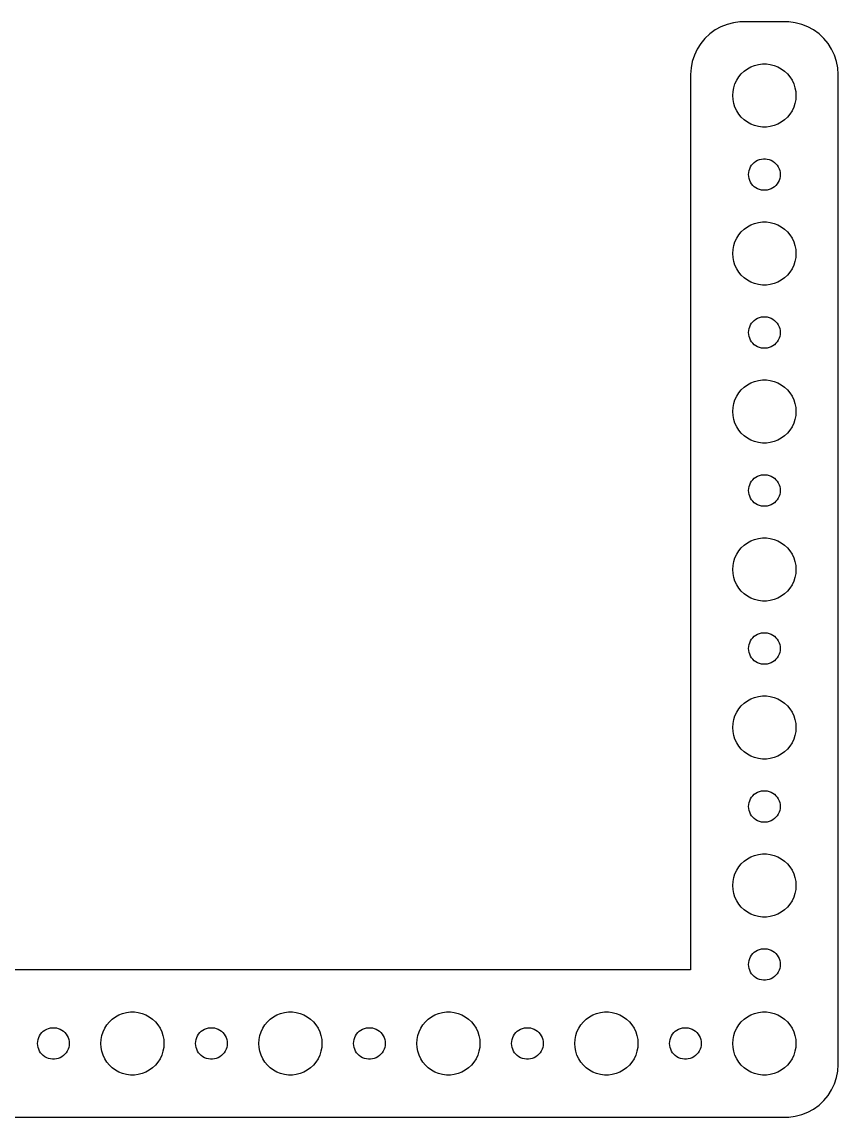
# Model space of a CAD drawing. Header units: metres. Extents: x -74 to 74, y -52 to 52.
# Drawn here: x -3 to 74.5, y -52 to 52 of the extents above; entities that cross this region are included whole.
import ezdxf

# ---------------------------------------------------------------- set-up
doc = ezdxf.new("R2010")
doc.units = ezdxf.units.M

msp = doc.modelspace()

# ---------------------------------------------------------------- linework, layer by layer
for p, q in [((65.1861, 51.9901), (64.5631, 51.9114)), ((69.8139, 51.9901), (65.1861, 51.9901)), ((70.4369, 51.9114), (69.8139, 51.9901)), ((62.8209, 51.2216), (62.3129, 50.8526)), ((63.3711, 51.5241), (62.8209, 51.2216)), ((63.9549, 51.7553), (63.3711, 51.5241)), ((64.5631, 51.9114), (63.9549, 51.7553)), ((71.0451, 51.7553), (70.4369, 51.9114)), ((71.6289, 51.5241), (71.0451, 51.7553)), ((72.1791, 51.2216), (71.6289, 51.5241)), ((72.6871, 50.8526), (72.1791, 51.2216)), ((61.4549, 49.9389), (61.1185, 49.4088)), ((61.8551, 50.4227), (61.4549, 49.9389)), ((62.3129, 50.8526), (61.8551, 50.4227)), ((73.1448, 50.4227), (72.6871, 50.8526)), ((73.5451, 49.9389), (73.1448, 50.4227)), ((73.8815, 49.4088), (73.5451, 49.9389)), ((61.1185, 49.4088), (60.8511, 48.8406)), ((74.1489, 48.8406), (73.8815, 49.4088)), ((60.6571, 48.2434), (60.5394, 47.6267)), ((60.8511, 48.8406), (60.6571, 48.2434)), ((66.2227, 47.7145), (66.573, 47.8532)), ((66.573, 47.8532), (66.9379, 47.9469)), ((66.9379, 47.9469), (67.3116, 47.9941)), ((67.3116, 47.9941), (67.6884, 47.9941)), ((67.6884, 47.9941), (68.0621, 47.9469)), ((68.0621, 47.9469), (68.427, 47.8532)), ((68.427, 47.8532), (68.7773, 47.7145)), ((74.3429, 48.2434), (74.1489, 48.8406)), ((74.4606, 47.6267), (74.3429, 48.2434)), ((60.5394, 47.6267), (60.5, 47)), ((60.5, 47), (60.5, -38.0099)), ((65.073, 46.7634), (65.3131, 47.0536)), ((65.3131, 47.0536), (65.5877, 47.3115)), ((65.5877, 47.3115), (65.8925, 47.533)), ((65.8925, 47.533), (66.2227, 47.7145)), ((68.7773, 47.7145), (69.1075, 47.533)), ((69.1075, 47.533), (69.4123, 47.3115)), ((69.4123, 47.3115), (69.6869, 47.0536)), ((69.6869, 47.0536), (69.927, 46.7634)), ((74.5, 47), (74.4606, 47.6267)), ((74.5, -47), (74.5, 47)), ((64.5943, 45.7461), (64.7107, 46.1044)), ((64.7107, 46.1044), (64.8711, 46.4453)), ((64.8711, 46.4453), (65.073, 46.7634)), ((69.927, 46.7634), (70.1289, 46.4453)), ((70.1289, 46.4453), (70.2893, 46.1044)), ((70.2893, 46.1044), (70.4057, 45.7461)), ((64.5, 45), (64.5237, 45.376)), ((64.5237, 44.624), (64.5, 45)), ((64.5237, 45.376), (64.5943, 45.7461)), ((70.4057, 45.7461), (70.4763, 45.376)), ((70.4763, 45.376), (70.5, 45)), ((70.5, 45), (70.4763, 44.624)), ((64.5943, 44.2539), (64.5237, 44.624)), ((64.7107, 43.8956), (64.5943, 44.2539)), ((64.8711, 43.5547), (64.7107, 43.8956)), ((70.2893, 43.8956), (70.1289, 43.5547)), ((70.4057, 44.2539), (70.2893, 43.8956)), ((70.4763, 44.624), (70.4057, 44.2539)), ((65.073, 43.2366), (64.8711, 43.5547)), ((65.3131, 42.9464), (65.073, 43.2366)), ((65.5877, 42.6885), (65.3131, 42.9464)), ((65.8925, 42.467), (65.5877, 42.6885)), ((69.4123, 42.6885), (69.1075, 42.467)), ((69.6869, 42.9464), (69.4123, 42.6885)), ((69.927, 43.2366), (69.6869, 42.9464)), ((70.1289, 43.5547), (69.927, 43.2366)), ((66.2227, 42.2855), (65.8925, 42.467)), ((66.573, 42.1468), (66.2227, 42.2855)), ((66.9379, 42.0531), (66.573, 42.1468)), ((67.3116, 42.0059), (66.9379, 42.0531)), ((67.6884, 42.0059), (67.3116, 42.0059)), ((68.0621, 42.0531), (67.6884, 42.0059)), ((68.427, 42.1468), (68.0621, 42.0531)), ((68.7773, 42.2855), (68.427, 42.1468)), ((69.1075, 42.467), (68.7773, 42.2855)), ((66.2865, 38.3817), (66.4065, 38.5268)), ((66.4065, 38.5268), (66.5439, 38.6558)), ((66.5439, 38.6558), (66.6963, 38.7665)), ((66.6963, 38.7665), (66.8613, 38.8572)), ((66.8613, 38.8572), (67.0365, 38.9266)), ((67.0365, 38.9266), (67.2189, 38.9734)), ((67.2189, 38.9734), (67.4058, 38.997)), ((67.4058, 38.997), (67.5942, 38.997)), ((67.5942, 38.997), (67.7811, 38.9734)), ((67.7811, 38.9734), (67.9635, 38.9266)), ((67.9635, 38.9266), (68.1387, 38.8572)), ((68.1387, 38.8572), (68.3037, 38.7665)), ((68.3037, 38.7665), (68.4561, 38.6558)), ((68.4561, 38.6558), (68.5934, 38.5268)), ((68.5934, 38.5268), (68.7135, 38.3817)), ((66, 37.5), (66.0118, 37.688)), ((66.0118, 37.312), (66, 37.5)), ((66.0118, 37.688), (66.0471, 37.873)), ((66.0471, 37.873), (66.1053, 38.0522)), ((66.1053, 38.0522), (66.1855, 38.2226)), ((66.1855, 38.2226), (66.2865, 38.3817)), ((68.7135, 38.3817), (68.8145, 38.2226)), ((68.8145, 38.2226), (68.8947, 38.0522)), ((68.8947, 38.0522), (68.9529, 37.873)), ((68.9529, 37.873), (68.9882, 37.688)), ((68.9882, 37.688), (69, 37.5)), ((69, 37.5), (68.9882, 37.312)), ((66.0471, 37.127), (66.0118, 37.312)), ((66.1053, 36.9478), (66.0471, 37.127)), ((66.1855, 36.7774), (66.1053, 36.9478)), ((66.2865, 36.6183), (66.1855, 36.7774)), ((66.4065, 36.4732), (66.2865, 36.6183)), ((66.5439, 36.3442), (66.4065, 36.4732)), ((68.5934, 36.4732), (68.4561, 36.3442)), ((68.7135, 36.6183), (68.5934, 36.4732)), ((68.8145, 36.7774), (68.7135, 36.6183)), ((68.8947, 36.9478), (68.8145, 36.7774)), ((68.9529, 37.127), (68.8947, 36.9478)), ((68.9882, 37.312), (68.9529, 37.127)), ((66.6963, 36.2335), (66.5439, 36.3442)), ((66.8613, 36.1428), (66.6963, 36.2335)), ((67.0365, 36.0734), (66.8613, 36.1428)), ((67.2189, 36.0266), (67.0365, 36.0734)), ((67.4058, 36.003), (67.2189, 36.0266)), ((67.5942, 36.003), (67.4058, 36.003)), ((67.7811, 36.0266), (67.5942, 36.003)), ((67.9635, 36.0734), (67.7811, 36.0266)), ((68.1387, 36.1428), (67.9635, 36.0734)), ((68.3037, 36.2335), (68.1387, 36.1428)), ((68.4561, 36.3442), (68.3037, 36.2335)), ((65.3131, 32.0536), (65.5877, 32.3115)), ((65.5877, 32.3115), (65.8925, 32.533)), ((65.8925, 32.533), (66.2227, 32.7145)), ((66.2227, 32.7145), (66.573, 32.8532)), ((66.573, 32.8532), (66.9379, 32.9469)), ((66.9379, 32.9469), (67.3116, 32.9941)), ((67.3116, 32.9941), (67.6884, 32.9941)), ((67.6884, 32.9941), (68.0621, 32.9469)), ((68.0621, 32.9469), (68.427, 32.8532)), ((68.427, 32.8532), (68.7773, 32.7145)), ((68.7773, 32.7145), (69.1075, 32.533)), ((69.1075, 32.533), (69.4123, 32.3115)), ((69.4123, 32.3115), (69.6869, 32.0536)), ((64.7107, 31.1044), (64.8711, 31.4453)), ((64.8711, 31.4453), (65.073, 31.7634)), ((65.073, 31.7634), (65.3131, 32.0536)), ((69.6869, 32.0536), (69.927, 31.7634)), ((69.927, 31.7634), (70.1289, 31.4453)), ((70.1289, 31.4453), (70.2893, 31.1044)), ((64.5, 30), (64.5237, 30.376)), ((64.5237, 30.376), (64.5943, 30.7461)), ((64.5943, 30.7461), (64.7107, 31.1044)), ((70.2893, 31.1044), (70.4057, 30.7461)), ((70.4057, 30.7461), (70.4763, 30.376)), ((70.4763, 30.376), (70.5, 30)), ((64.5237, 29.624), (64.5, 30)), ((64.5943, 29.2539), (64.5237, 29.624)), ((64.7107, 28.8956), (64.5943, 29.2539)), ((70.4057, 29.2539), (70.2893, 28.8956)), ((70.4763, 29.624), (70.4057, 29.2539)), ((70.5, 30), (70.4763, 29.624)), ((64.8711, 28.5547), (64.7107, 28.8956)), ((65.073, 28.2366), (64.8711, 28.5547)), ((65.3131, 27.9464), (65.073, 28.2366)), ((69.927, 28.2366), (69.6869, 27.9464)), ((70.1289, 28.5547), (69.927, 28.2366)), ((70.2893, 28.8956), (70.1289, 28.5547)), ((65.5877, 27.6884), (65.3131, 27.9464)), ((65.8925, 27.467), (65.5877, 27.6884)), ((66.2227, 27.2855), (65.8925, 27.467)), ((66.573, 27.1468), (66.2227, 27.2855)), ((66.9379, 27.0531), (66.573, 27.1468)), ((67.3116, 27.0059), (66.9379, 27.0531)), ((68.0621, 27.0531), (67.6884, 27.0059)), ((68.427, 27.1468), (68.0621, 27.0531)), ((68.7773, 27.2855), (68.427, 27.1468)), ((69.1075, 27.467), (68.7773, 27.2855)), ((69.4123, 27.6884), (69.1075, 27.467)), ((69.6869, 27.9464), (69.4123, 27.6884)), ((67.6884, 27.0059), (67.3116, 27.0059)), ((66.8613, 23.8572), (67.0365, 23.9266)), ((67.0365, 23.9266), (67.2189, 23.9734)), ((67.2189, 23.9734), (67.4058, 23.997)), ((67.4058, 23.997), (67.5942, 23.997)), ((67.5942, 23.997), (67.7811, 23.9734)), ((67.7811, 23.9734), (67.9635, 23.9266)), ((67.9635, 23.9266), (68.1387, 23.8572)), ((66.0471, 22.873), (66.1053, 23.0522)), ((66.1053, 23.0522), (66.1855, 23.2226)), ((66.1855, 23.2226), (66.2865, 23.3817)), ((66.2865, 23.3817), (66.4065, 23.5268)), ((66.4065, 23.5268), (66.5439, 23.6558)), ((66.5439, 23.6558), (66.6963, 23.7665)), ((66.6963, 23.7665), (66.8613, 23.8572)), ((68.1387, 23.8572), (68.3037, 23.7665)), ((68.3037, 23.7665), (68.4561, 23.6558)), ((68.4561, 23.6558), (68.5934, 23.5268)), ((68.5934, 23.5268), (68.7135, 23.3817)), ((68.7135, 23.3817), (68.8145, 23.2226)), ((68.8145, 23.2226), (68.8947, 23.0522)), ((68.8947, 23.0522), (68.9529, 22.873)), ((66, 22.5), (66.0118, 22.688)), ((66.0118, 22.312), (66, 22.5)), ((66.0118, 22.688), (66.0471, 22.873)), ((66.0471, 22.127), (66.0118, 22.312)), ((66.1053, 21.9478), (66.0471, 22.127)), ((66.1855, 21.7774), (66.1053, 21.9478)), ((68.8947, 21.9478), (68.8145, 21.7774)), ((68.9529, 22.127), (68.8947, 21.9478)), ((68.9529, 22.873), (68.9882, 22.688)), ((68.9882, 22.312), (68.9529, 22.127)), ((68.9882, 22.688), (69, 22.5)), ((69, 22.5), (68.9882, 22.312)), ((66.2865, 21.6183), (66.1855, 21.7774)), ((66.4065, 21.4732), (66.2865, 21.6183)), ((66.5439, 21.3442), (66.4065, 21.4732)), ((66.6963, 21.2335), (66.5439, 21.3442)), ((66.8613, 21.1427), (66.6963, 21.2335)), ((67.0365, 21.0734), (66.8613, 21.1427)), ((67.2189, 21.0266), (67.0365, 21.0734)), ((67.4058, 21.003), (67.2189, 21.0266)), ((67.5942, 21.003), (67.4058, 21.003)), ((67.7811, 21.0266), (67.5942, 21.003)), ((67.9635, 21.0734), (67.7811, 21.0266)), ((68.1387, 21.1427), (67.9635, 21.0734)), ((68.3037, 21.2335), (68.1387, 21.1427)), ((68.4561, 21.3442), (68.3037, 21.2335)), ((68.5934, 21.4732), (68.4561, 21.3442)), ((68.7135, 21.6183), (68.5934, 21.4732)), ((68.8145, 21.7774), (68.7135, 21.6183)), ((65.8925, 17.533), (66.2227, 17.7145)), ((66.2227, 17.7145), (66.573, 17.8532)), ((66.573, 17.8532), (66.9379, 17.9469)), ((66.9379, 17.9469), (67.3116, 17.9941)), ((67.3116, 17.9941), (67.6884, 17.9941)), ((67.6884, 17.9941), (68.0621, 17.9469)), ((68.0621, 17.9469), (68.427, 17.8532)), ((68.427, 17.8532), (68.7773, 17.7145)), ((68.7773, 17.7145), (69.1075, 17.533)), ((64.8711, 16.4453), (65.073, 16.7634)), ((65.073, 16.7634), (65.3131, 17.0536)), ((65.3131, 17.0536), (65.5877, 17.3115)), ((65.5877, 17.3115), (65.8925, 17.533)), ((69.1075, 17.533), (69.4123, 17.3115)), ((69.4123, 17.3115), (69.6869, 17.0536)), ((69.6869, 17.0536), (69.927, 16.7634)), ((69.927, 16.7634), (70.1289, 16.4453)), ((64.5237, 15.376), (64.5943, 15.7461)), ((64.5943, 15.7461), (64.7107, 16.1044)), ((64.7107, 16.1044), (64.8711, 16.4453)), ((70.1289, 16.4453), (70.2893, 16.1044)), ((70.2893, 16.1044), (70.4057, 15.7461)), ((70.4057, 15.7461), (70.4763, 15.376)), ((64.5, 15), (64.5237, 15.376)), ((64.5237, 14.624), (64.5, 15)), ((64.5943, 14.2539), (64.5237, 14.624)), ((70.4763, 14.624), (70.4057, 14.2539)), ((70.4763, 15.376), (70.5, 15)), ((70.5, 15), (70.4763, 14.624)), ((64.7107, 13.8956), (64.5943, 14.2539)), ((64.8711, 13.5547), (64.7107, 13.8956)), ((65.073, 13.2366), (64.8711, 13.5547)), ((70.1289, 13.5547), (69.927, 13.2366)), ((70.2893, 13.8956), (70.1289, 13.5547)), ((70.4057, 14.2539), (70.2893, 13.8956)), ((65.3131, 12.9464), (65.073, 13.2366)), ((65.5877, 12.6884), (65.3131, 12.9464)), ((65.8925, 12.467), (65.5877, 12.6884)), ((69.4123, 12.6884), (69.1075, 12.467)), ((69.6869, 12.9464), (69.4123, 12.6884)), ((69.927, 13.2366), (69.6869, 12.9464)), ((66.2227, 12.2855), (65.8925, 12.467)), ((66.573, 12.1468), (66.2227, 12.2855)), ((66.9379, 12.0531), (66.573, 12.1468)), ((67.3116, 12.0059), (66.9379, 12.0531)), ((67.6884, 12.0059), (67.3116, 12.0059)), ((68.0621, 12.0531), (67.6884, 12.0059)), ((68.427, 12.1468), (68.0621, 12.0531)), ((68.7773, 12.2855), (68.427, 12.1468)), ((69.1075, 12.467), (68.7773, 12.2855)), ((66.1855, 8.22263), (66.2865, 8.38167)), ((66.2865, 8.38167), (66.4065, 8.52681)), ((66.4065, 8.52681), (66.5439, 8.65576)), ((66.5439, 8.65576), (66.6963, 8.76648)), ((66.6963, 8.76648), (66.8613, 8.85724)), ((66.8613, 8.85724), (67.0365, 8.92657)), ((67.0365, 8.92657), (67.2189, 8.97342)), ((67.2189, 8.97342), (67.4058, 8.99704)), ((67.4058, 8.99704), (67.5942, 8.99704)), ((67.5942, 8.99704), (67.7811, 8.97342)), ((67.7811, 8.97342), (67.9635, 8.92657)), ((67.9635, 8.92657), (68.1387, 8.85724)), ((68.1387, 8.85724), (68.3037, 8.76648)), ((68.3037, 8.76648), (68.4561, 8.65576)), ((68.4561, 8.65576), (68.5934, 8.52681)), ((68.5934, 8.52681), (68.7135, 8.38167)), ((68.7135, 8.38167), (68.8145, 8.22263)), ((66, 7.5), (66.0118, 7.68799)), ((66.0118, 7.312), (66, 7.5)), ((66.0118, 7.68799), (66.0471, 7.87303)), ((66.0471, 7.12695), (66.0118, 7.312)), ((66.0471, 7.87303), (66.1053, 8.05219)), ((66.1053, 8.05219), (66.1855, 8.22263)), ((68.8145, 8.22263), (68.8947, 8.05219)), ((68.8947, 8.05219), (68.9529, 7.87303)), ((68.9529, 7.87303), (68.9882, 7.68799)), ((68.9882, 7.312), (68.9529, 7.12695)), ((68.9882, 7.68799), (69, 7.5)), ((69, 7.5), (68.9882, 7.312)), ((66.1053, 6.9478), (66.0471, 7.12695)), ((66.1855, 6.77736), (66.1053, 6.9478)), ((66.2865, 6.61832), (66.1855, 6.77736)), ((66.4065, 6.47318), (66.2865, 6.61832)), ((66.5439, 6.34422), (66.4065, 6.47318)), ((66.6963, 6.23351), (66.5439, 6.34422)), ((68.4561, 6.34422), (68.3037, 6.23351)), ((68.5934, 6.47318), (68.4561, 6.34422)), ((68.7135, 6.61832), (68.5934, 6.47318)), ((68.8145, 6.77736), (68.7135, 6.61832)), ((68.8947, 6.9478), (68.8145, 6.77736)), ((68.9529, 7.12695), (68.8947, 6.9478)), ((66.8613, 6.14275), (66.6963, 6.23351)), ((67.0365, 6.07341), (66.8613, 6.14275)), ((67.2189, 6.02657), (67.0365, 6.07341)), ((67.4058, 6.00294), (67.2189, 6.02657)), ((67.5942, 6.00294), (67.4058, 6.00294)), ((67.7811, 6.02657), (67.5942, 6.00294)), ((67.9635, 6.07341), (67.7811, 6.02657)), ((68.1387, 6.14275), (67.9635, 6.07341)), ((68.3037, 6.23351), (68.1387, 6.14275)), ((65.3131, 2.05363), (65.5877, 2.31154)), ((65.5877, 2.31154), (65.8925, 2.53297)), ((65.8925, 2.53297), (66.2227, 2.71448)), ((66.2227, 2.71448), (66.573, 2.85316)), ((66.573, 2.85316), (66.9379, 2.94685)), ((66.9379, 2.94685), (67.3116, 2.99408)), ((67.3116, 2.99408), (67.6884, 2.99408)), ((67.6884, 2.99408), (68.0621, 2.94685)), ((68.0621, 2.94685), (68.427, 2.85316)), ((68.427, 2.85316), (68.7773, 2.71448)), ((68.7773, 2.71448), (69.1075, 2.53297)), ((69.1075, 2.53297), (69.4123, 2.31154)), ((69.4123, 2.31154), (69.6869, 2.05363)), ((64.5943, 0.74606), (64.7107, 1.10437)), ((64.7107, 1.10437), (64.8711, 1.44525)), ((64.8711, 1.44525), (65.073, 1.76335)), ((65.073, 1.76335), (65.3131, 2.05363)), ((69.6869, 2.05363), (69.927, 1.76335)), ((69.927, 1.76335), (70.1289, 1.44525)), ((70.1289, 1.44525), (70.2893, 1.10437)), ((70.2893, 1.10437), (70.4057, 0.74606)), ((64.5, 0), (64.5237, 0.37599)), ((64.5237, -0.37599), (64.5, 0)), ((64.5237, 0.37599), (64.5943, 0.74606)), ((70.4057, 0.74606), (70.4763, 0.37599)), ((70.4763, 0.37599), (70.5, 0)), ((70.5, 0), (70.4763, -0.37599)), ((64.5943, -0.74606), (64.5237, -0.37599)), ((64.7107, -1.10437), (64.5943, -0.74606)), ((70.4057, -0.74606), (70.2893, -1.10437)), ((70.4763, -0.37599), (70.4057, -0.74606)), ((64.8711, -1.44525), (64.7107, -1.10437)), ((65.073, -1.76335), (64.8711, -1.44525)), ((65.3131, -2.05363), (65.073, -1.76335)), ((65.5877, -2.31154), (65.3131, -2.05363)), ((69.6869, -2.05363), (69.4123, -2.31154)), ((69.927, -1.76335), (69.6869, -2.05363)), ((70.1289, -1.44525), (69.927, -1.76335)), ((70.2893, -1.10437), (70.1289, -1.44525)), ((65.8925, -2.53297), (65.5877, -2.31154)), ((66.2227, -2.71448), (65.8925, -2.53297)), ((66.573, -2.85316), (66.2227, -2.71448)), ((66.9379, -2.94685), (66.573, -2.85316)), ((67.3116, -2.99408), (66.9379, -2.94685)), ((67.6884, -2.99408), (67.3116, -2.99408)), ((68.0621, -2.94685), (67.6884, -2.99408)), ((68.427, -2.85316), (68.0621, -2.94685)), ((68.7773, -2.71448), (68.427, -2.85316)), ((69.1075, -2.53297), (68.7773, -2.71448)), ((69.4123, -2.31154), (69.1075, -2.53297)), ((66.5439, -6.34422), (66.6963, -6.23351)), ((66.6963, -6.23351), (66.8613, -6.14275)), ((66.8613, -6.14275), (67.0365, -6.07341)), ((67.0365, -6.07341), (67.2189, -6.02657)), ((67.2189, -6.02657), (67.4058, -6.00294)), ((67.4058, -6.00294), (67.5942, -6.00294)), ((67.5942, -6.00294), (67.7811, -6.02657)), ((67.7811, -6.02657), (67.9635, -6.07341)), ((67.9635, -6.07341), (68.1387, -6.14275)), ((68.1387, -6.14275), (68.3037, -6.23351)), ((68.3037, -6.23351), (68.4561, -6.34422)), ((66.0118, -7.312), (66.0471, -7.12695)), ((66.0471, -7.12695), (66.1053, -6.9478)), ((66.1053, -6.9478), (66.1855, -6.77736)), ((66.1855, -6.77736), (66.2865, -6.61832)), ((66.2865, -6.61832), (66.4065, -6.47318)), ((66.4065, -6.47318), (66.5439, -6.34422)), ((68.4561, -6.34422), (68.5934, -6.47318)), ((68.5934, -6.47318), (68.7135, -6.61832)), ((68.7135, -6.61832), (68.8145, -6.77736)), ((68.8145, -6.77736), (68.8947, -6.9478)), ((68.8947, -6.9478), (68.9529, -7.12695)), ((68.9529, -7.12695), (68.9882, -7.312)), ((66, -7.5), (66.0118, -7.312)), ((66.0118, -7.68799), (66, -7.5)), ((66.0471, -7.87303), (66.0118, -7.68799)), ((66.1053, -8.05219), (66.0471, -7.87303)), ((66.1855, -8.22263), (66.1053, -8.05219)), ((66.2865, -8.38167), (66.1855, -8.22263)), ((68.8145, -8.22263), (68.7135, -8.38167)), ((68.8947, -8.05219), (68.8145, -8.22263)), ((68.9529, -7.87303), (68.8947, -8.05219)), ((68.9882, -7.68799), (68.9529, -7.87303)), ((68.9882, -7.312), (69, -7.5)), ((69, -7.5), (68.9882, -7.68799)), ((66.4065, -8.52681), (66.2865, -8.38167)), ((66.5439, -8.65576), (66.4065, -8.52681)), ((66.6963, -8.76648), (66.5439, -8.65576)), ((66.8613, -8.85724), (66.6963, -8.76648)), ((67.0365, -8.92657), (66.8613, -8.85724)), ((67.2189, -8.97342), (67.0365, -8.92657)), ((67.4058, -8.99704), (67.2189, -8.97342)), ((67.5942, -8.99704), (67.4058, -8.99704)), ((67.7811, -8.97342), (67.5942, -8.99704)), ((67.9635, -8.92657), (67.7811, -8.97342)), ((68.1387, -8.85724), (67.9635, -8.92657)), ((68.3037, -8.76648), (68.1387, -8.85724)), ((68.4561, -8.65576), (68.3037, -8.76648)), ((68.5934, -8.52681), (68.4561, -8.65576)), ((68.7135, -8.38167), (68.5934, -8.52681)), ((65.5877, -12.6884), (65.8925, -12.467)), ((65.8925, -12.467), (66.2227, -12.2855)), ((66.2227, -12.2855), (66.573, -12.1468)), ((66.573, -12.1468), (66.9379, -12.0531)), ((66.9379, -12.0531), (67.3116, -12.0059)), ((67.3116, -12.0059), (67.6884, -12.0059)), ((67.6884, -12.0059), (68.0621, -12.0531)), ((68.0621, -12.0531), (68.427, -12.1468)), ((68.427, -12.1468), (68.7773, -12.2855)), ((68.7773, -12.2855), (69.1075, -12.467)), ((69.1075, -12.467), (69.4123, -12.6884)), ((64.8711, -13.5547), (65.073, -13.2366)), ((65.073, -13.2366), (65.3131, -12.9464)), ((65.3131, -12.9464), (65.5877, -12.6884)), ((69.4123, -12.6884), (69.6869, -12.9464)), ((69.6869, -12.9464), (69.927, -13.2366)), ((69.927, -13.2366), (70.1289, -13.5547)), ((64.5237, -14.624), (64.5943, -14.2539)), ((64.5943, -14.2539), (64.7107, -13.8956)), ((64.7107, -13.8956), (64.8711, -13.5547)), ((70.1289, -13.5547), (70.2893, -13.8956)), ((70.2893, -13.8956), (70.4057, -14.2539)), ((70.4057, -14.2539), (70.4763, -14.624)), ((64.5, -15), (64.5237, -14.624)), ((64.5237, -15.376), (64.5, -15)), ((64.5943, -15.7461), (64.5237, -15.376)), ((70.4763, -15.376), (70.4057, -15.7461)), ((70.4763, -14.624), (70.5, -15)), ((70.5, -15), (70.4763, -15.376)), ((64.7107, -16.1044), (64.5943, -15.7461)), ((64.8711, -16.4453), (64.7107, -16.1044)), ((65.073, -16.7634), (64.8711, -16.4453)), ((70.1289, -16.4453), (69.927, -16.7634)), ((70.2893, -16.1044), (70.1289, -16.4453)), ((70.4057, -15.7461), (70.2893, -16.1044)), ((65.3131, -17.0536), (65.073, -16.7634)), ((65.5877, -17.3115), (65.3131, -17.0536)), ((65.8925, -17.533), (65.5877, -17.3115)), ((66.2227, -17.7145), (65.8925, -17.533)), ((69.1075, -17.533), (68.7773, -17.7145)), ((69.4123, -17.3115), (69.1075, -17.533)), ((69.6869, -17.0536), (69.4123, -17.3115)), ((69.927, -16.7634), (69.6869, -17.0536)), ((66.573, -17.8532), (66.2227, -17.7145)), ((66.9379, -17.9469), (66.573, -17.8532)), ((67.3116, -17.9941), (66.9379, -17.9469)), ((67.6884, -17.9941), (67.3116, -17.9941)), ((68.0621, -17.9469), (67.6884, -17.9941)), ((68.427, -17.8532), (68.0621, -17.9469)), ((68.7773, -17.7145), (68.427, -17.8532)), ((66.1053, -21.9478), (66.1855, -21.7774)), ((66.1855, -21.7774), (66.2865, -21.6183)), ((66.2865, -21.6183), (66.4065, -21.4732)), ((66.4065, -21.4732), (66.5439, -21.3442)), ((66.5439, -21.3442), (66.6963, -21.2335)), ((66.6963, -21.2335), (66.8613, -21.1427)), ((66.8613, -21.1427), (67.0365, -21.0734)), ((67.0365, -21.0734), (67.2189, -21.0266)), ((67.2189, -21.0266), (67.4058, -21.003)), ((67.4058, -21.003), (67.5942, -21.003)), ((67.5942, -21.003), (67.7811, -21.0266)), ((67.7811, -21.0266), (67.9635, -21.0734)), ((67.9635, -21.0734), (68.1387, -21.1427)), ((68.1387, -21.1427), (68.3037, -21.2335)), ((68.3037, -21.2335), (68.4561, -21.3442)), ((68.4561, -21.3442), (68.5934, -21.4732)), ((68.5934, -21.4732), (68.7135, -21.6183)), ((68.7135, -21.6183), (68.8145, -21.7774)), ((68.8145, -21.7774), (68.8947, -21.9478)), ((66, -22.5), (66.0118, -22.312)), ((66.0118, -22.688), (66, -22.5)), ((66.0118, -22.312), (66.0471, -22.127)), ((66.0471, -22.873), (66.0118, -22.688)), ((66.0471, -22.127), (66.1053, -21.9478)), ((66.1053, -23.0522), (66.0471, -22.873)), ((68.8947, -21.9478), (68.9529, -22.127)), ((68.9529, -22.873), (68.8947, -23.0522)), ((68.9529, -22.127), (68.9882, -22.312)), ((68.9882, -22.688), (68.9529, -22.873)), ((68.9882, -22.312), (69, -22.5)), ((69, -22.5), (68.9882, -22.688)), ((66.1855, -23.2226), (66.1053, -23.0522)), ((66.2865, -23.3817), (66.1855, -23.2226)), ((66.4065, -23.5268), (66.2865, -23.3817)), ((66.5439, -23.6558), (66.4065, -23.5268)), ((66.6963, -23.7665), (66.5439, -23.6558)), ((66.8613, -23.8572), (66.6963, -23.7665)), ((67.0365, -23.9266), (66.8613, -23.8572)), ((68.1387, -23.8572), (67.9635, -23.9266)), ((68.3037, -23.7665), (68.1387, -23.8572)), ((68.4561, -23.6558), (68.3037, -23.7665)), ((68.5934, -23.5268), (68.4561, -23.6558)), ((68.7135, -23.3817), (68.5934, -23.5268)), ((68.8145, -23.2226), (68.7135, -23.3817)), ((68.8947, -23.0522), (68.8145, -23.2226)), ((67.2189, -23.9734), (67.0365, -23.9266)), ((67.4058, -23.997), (67.2189, -23.9734)), ((67.5942, -23.997), (67.4058, -23.997)), ((67.7811, -23.9734), (67.5942, -23.997)), ((67.9635, -23.9266), (67.7811, -23.9734)), ((66.9379, -27.0531), (67.3116, -27.0059)), ((67.3116, -27.0059), (67.6884, -27.0059)), ((67.6884, -27.0059), (68.0621, -27.0531)), ((65.073, -28.2366), (65.3131, -27.9464)), ((65.3131, -27.9464), (65.5877, -27.6884)), ((65.5877, -27.6884), (65.8925, -27.467)), ((65.8925, -27.467), (66.2227, -27.2855)), ((66.2227, -27.2855), (66.573, -27.1468)), ((66.573, -27.1468), (66.9379, -27.0531)), ((68.0621, -27.0531), (68.427, -27.1468)), ((68.427, -27.1468), (68.7773, -27.2855)), ((68.7773, -27.2855), (69.1075, -27.467)), ((69.1075, -27.467), (69.4123, -27.6884)), ((69.4123, -27.6884), (69.6869, -27.9464)), ((69.6869, -27.9464), (69.927, -28.2366)), ((64.5943, -29.2539), (64.7107, -28.8956)), ((64.7107, -28.8956), (64.8711, -28.5547)), ((64.8711, -28.5547), (65.073, -28.2366)), ((69.927, -28.2366), (70.1289, -28.5547)), ((70.1289, -28.5547), (70.2893, -28.8956)), ((70.2893, -28.8956), (70.4057, -29.2539)), ((64.5, -30), (64.5237, -29.624)), ((64.5237, -30.376), (64.5, -30)), ((64.5237, -29.624), (64.5943, -29.2539)), ((70.4057, -29.2539), (70.4763, -29.624)), ((70.4763, -29.624), (70.5, -30)), ((70.5, -30), (70.4763, -30.376)), ((64.5943, -30.7461), (64.5237, -30.376)), ((64.7107, -31.1044), (64.5943, -30.7461)), ((64.8711, -31.4453), (64.7107, -31.1044)), ((70.2893, -31.1044), (70.1289, -31.4453)), ((70.4057, -30.7461), (70.2893, -31.1044)), ((70.4763, -30.376), (70.4057, -30.7461)), ((65.073, -31.7634), (64.8711, -31.4453)), ((65.3131, -32.0536), (65.073, -31.7634)), ((65.5877, -32.3115), (65.3131, -32.0536)), ((69.6869, -32.0536), (69.4123, -32.3115)), ((69.927, -31.7634), (69.6869, -32.0536)), ((70.1289, -31.4453), (69.927, -31.7634)), ((65.8925, -32.533), (65.5877, -32.3115)), ((66.2227, -32.7145), (65.8925, -32.533)), ((66.573, -32.8532), (66.2227, -32.7145)), ((66.9379, -32.9469), (66.573, -32.8532)), ((67.3116, -32.9941), (66.9379, -32.9469)), ((67.6884, -32.9941), (67.3116, -32.9941)), ((68.0621, -32.9469), (67.6884, -32.9941)), ((68.427, -32.8532), (68.0621, -32.9469)), ((68.7773, -32.7145), (68.427, -32.8532)), ((69.1075, -32.533), (68.7773, -32.7145)), ((69.4123, -32.3115), (69.1075, -32.533)), ((66.4065, -36.4732), (66.5439, -36.3442)), ((66.5439, -36.3442), (66.6963, -36.2335)), ((66.6963, -36.2335), (66.8613, -36.1428)), ((66.8613, -36.1428), (67.0365, -36.0734)), ((67.0365, -36.0734), (67.2189, -36.0266)), ((67.2189, -36.0266), (67.4058, -36.003)), ((67.4058, -36.003), (67.5942, -36.003)), ((67.5942, -36.003), (67.7811, -36.0266)), ((67.7811, -36.0266), (67.9635, -36.0734)), ((67.9635, -36.0734), (68.1387, -36.1428)), ((68.1387, -36.1428), (68.3037, -36.2335)), ((68.3037, -36.2335), (68.4561, -36.3442)), ((68.4561, -36.3442), (68.5934, -36.4732)), ((66, -37.5), (66.0118, -37.312)), ((66.0118, -37.312), (66.0471, -37.127)), ((66.0471, -37.127), (66.1053, -36.9478)), ((66.1053, -36.9478), (66.1855, -36.7774)), ((66.1855, -36.7774), (66.2865, -36.6183)), ((66.2865, -36.6183), (66.4065, -36.4732)), ((68.5934, -36.4732), (68.7135, -36.6183)), ((68.7135, -36.6183), (68.8145, -36.7774)), ((68.8145, -36.7774), (68.8947, -36.9478)), ((68.8947, -36.9478), (68.9529, -37.127)), ((68.9529, -37.127), (68.9882, -37.312)), ((68.9882, -37.312), (69, -37.5)), ((60.5, -38.0099), (-60.5, -38.0099)), ((66.0118, -37.688), (66, -37.5)), ((66.0471, -37.873), (66.0118, -37.688)), ((66.1053, -38.0522), (66.0471, -37.873)), ((66.1855, -38.2226), (66.1053, -38.0522)), ((66.2865, -38.3817), (66.1855, -38.2226)), ((66.4065, -38.5268), (66.2865, -38.3817)), ((68.7135, -38.3817), (68.5934, -38.5268)), ((68.8145, -38.2226), (68.7135, -38.3817)), ((68.8947, -38.0522), (68.8145, -38.2226)), ((68.9529, -37.873), (68.8947, -38.0522)), ((68.9882, -37.688), (68.9529, -37.873)), ((69, -37.5), (68.9882, -37.688)), ((66.5439, -38.6558), (66.4065, -38.5268)), ((66.6963, -38.7665), (66.5439, -38.6558)), ((66.8613, -38.8572), (66.6963, -38.7665)), ((67.0365, -38.9266), (66.8613, -38.8572)), ((67.2189, -38.9734), (67.0365, -38.9266)), ((67.4058, -38.997), (67.2189, -38.9734)), ((67.5942, -38.997), (67.4058, -38.997)), ((67.7811, -38.9734), (67.5942, -38.997)), ((67.9635, -38.9266), (67.7811, -38.9734)), ((68.1387, -38.8572), (67.9635, -38.9266)), ((68.3037, -38.7665), (68.1387, -38.8572)), ((68.4561, -38.6558), (68.3037, -38.7665)), ((68.5934, -38.5268), (68.4561, -38.6558)), ((5.58772, -42.6885), (5.89252, -42.467)), ((5.89252, -42.467), (6.22266, -42.2855)), ((6.22266, -42.2855), (6.57294, -42.1468)), ((6.57294, -42.1468), (6.93785, -42.0531)), ((6.93785, -42.0531), (7.31161, -42.0059)), ((7.31161, -42.0059), (7.68837, -42.0059)), ((7.68837, -42.0059), (8.06213, -42.0531)), ((8.06213, -42.0531), (8.42705, -42.1468)), ((8.42705, -42.1468), (8.77733, -42.2855)), ((8.77733, -42.2855), (9.10747, -42.467)), ((9.10747, -42.467), (9.41226, -42.6885)), ((20.5877, -42.6885), (20.8925, -42.467)), ((20.8925, -42.467), (21.2227, -42.2855)), ((21.2227, -42.2855), (21.5729, -42.1468)), ((21.5729, -42.1468), (21.9379, -42.0531)), ((21.9379, -42.0531), (22.3116, -42.0059)), ((22.3116, -42.0059), (22.6884, -42.0059)), ((22.6884, -42.0059), (23.0621, -42.0531)), ((23.0621, -42.0531), (23.427, -42.1468)), ((23.427, -42.1468), (23.7773, -42.2855)), ((23.7773, -42.2855), (24.1075, -42.467)), ((24.1075, -42.467), (24.4123, -42.6885)), ((35.5877, -42.6885), (35.8925, -42.467)), ((35.8925, -42.467), (36.2227, -42.2855)), ((36.2227, -42.2855), (36.5729, -42.1468)), ((36.5729, -42.1468), (36.9379, -42.0531)), ((36.9379, -42.0531), (37.3116, -42.0059)), ((37.3116, -42.0059), (37.6884, -42.0059)), ((37.6884, -42.0059), (38.0621, -42.0531)), ((38.0621, -42.0531), (38.427, -42.1468)), ((38.427, -42.1468), (38.7773, -42.2855)), ((38.7773, -42.2855), (39.1075, -42.467)), ((39.1075, -42.467), (39.4123, -42.6885)), ((50.5877, -42.6885), (50.8925, -42.467)), ((50.8925, -42.467), (51.2227, -42.2855)), ((51.2227, -42.2855), (51.5729, -42.1468)), ((51.5729, -42.1468), (51.9379, -42.0531)), ((51.9379, -42.0531), (52.3116, -42.0059)), ((52.3116, -42.0059), (52.6884, -42.0059)), ((52.6884, -42.0059), (53.0621, -42.0531)), ((53.0621, -42.0531), (53.427, -42.1468)), ((53.427, -42.1468), (53.7773, -42.2855)), ((53.7773, -42.2855), (54.1075, -42.467)), ((54.1075, -42.467), (54.4123, -42.6885)), ((65.5877, -42.6885), (65.8925, -42.467)), ((65.8925, -42.467), (66.2227, -42.2855)), ((66.2227, -42.2855), (66.573, -42.1468)), ((66.573, -42.1468), (66.9379, -42.0531)), ((66.9379, -42.0531), (67.3116, -42.0059)), ((67.3116, -42.0059), (67.6884, -42.0059)), ((67.6884, -42.0059), (68.0621, -42.0531)), ((68.0621, -42.0531), (68.427, -42.1468)), ((68.427, -42.1468), (68.7773, -42.2855)), ((68.7773, -42.2855), (69.1075, -42.467)), ((69.1075, -42.467), (69.4123, -42.6885)), ((-0.80373, -43.7335), (-0.63866, -43.6428)), ((-0.63866, -43.6428), (-0.46352, -43.5734)), ((-0.46352, -43.5734), (-0.28107, -43.5266)), ((-0.28107, -43.5266), (-0.09418, -43.503)), ((-0.09418, -43.503), (0.09418, -43.503)), ((0.09418, -43.503), (0.28107, -43.5266)), ((0.28107, -43.5266), (0.46352, -43.5734)), ((0.46352, -43.5734), (0.63866, -43.6428)), ((0.63866, -43.6428), (0.80373, -43.7335)), ((4.71066, -43.8956), (4.87108, -43.5547)), ((4.87108, -43.5547), (5.07294, -43.2366)), ((5.07294, -43.2366), (5.31308, -42.9464)), ((5.31308, -42.9464), (5.58772, -42.6885)), ((9.41226, -42.6885), (9.6869, -42.9464)), ((9.6869, -42.9464), (9.92705, -43.2366)), ((9.92705, -43.2366), (10.1289, -43.5547)), ((10.1289, -43.5547), (10.2893, -43.8956)), ((14.1963, -43.7335), (14.3613, -43.6428)), ((14.3613, -43.6428), (14.5365, -43.5734)), ((14.5365, -43.5734), (14.7189, -43.5266)), ((14.7189, -43.5266), (14.9058, -43.503)), ((14.9058, -43.503), (15.0942, -43.503)), ((15.0942, -43.503), (15.2811, -43.5266)), ((15.2811, -43.5266), (15.4635, -43.5734)), ((15.4635, -43.5734), (15.6387, -43.6428)), ((15.6387, -43.6428), (15.8037, -43.7335)), ((19.7107, -43.8956), (19.8711, -43.5547)), ((19.8711, -43.5547), (20.0729, -43.2366)), ((20.0729, -43.2366), (20.3131, -42.9464)), ((20.3131, -42.9464), (20.5877, -42.6885)), ((24.4123, -42.6885), (24.6869, -42.9464)), ((24.6869, -42.9464), (24.927, -43.2366)), ((24.927, -43.2366), (25.1289, -43.5547)), ((25.1289, -43.5547), (25.2893, -43.8956)), ((29.1963, -43.7335), (29.3613, -43.6428)), ((29.3613, -43.6428), (29.5365, -43.5734)), ((29.5365, -43.5734), (29.7189, -43.5266)), ((29.7189, -43.5266), (29.9058, -43.503)), ((29.9058, -43.503), (30.0942, -43.503)), ((30.0942, -43.503), (30.2811, -43.5266)), ((30.2811, -43.5266), (30.4635, -43.5734)), ((30.4635, -43.5734), (30.6387, -43.6428)), ((30.6387, -43.6428), (30.8037, -43.7335)), ((34.7107, -43.8956), (34.8711, -43.5547)), ((34.8711, -43.5547), (35.0729, -43.2366)), ((35.0729, -43.2366), (35.3131, -42.9464)), ((35.3131, -42.9464), (35.5877, -42.6885)), ((39.4123, -42.6885), (39.6869, -42.9464)), ((39.6869, -42.9464), (39.927, -43.2366)), ((39.927, -43.2366), (40.1289, -43.5547)), ((40.1289, -43.5547), (40.2893, -43.8956)), ((44.1963, -43.7335), (44.3613, -43.6428)), ((44.3613, -43.6428), (44.5365, -43.5734)), ((44.5365, -43.5734), (44.7189, -43.5266)), ((44.7189, -43.5266), (44.9058, -43.503)), ((44.9058, -43.503), (45.0942, -43.503)), ((45.0942, -43.503), (45.2811, -43.5266)), ((45.2811, -43.5266), (45.4635, -43.5734)), ((45.4635, -43.5734), (45.6387, -43.6428)), ((45.6387, -43.6428), (45.8037, -43.7335)), ((49.7107, -43.8956), (49.8711, -43.5547)), ((49.8711, -43.5547), (50.0729, -43.2366)), ((50.0729, -43.2366), (50.3131, -42.9464)), ((50.3131, -42.9464), (50.5877, -42.6885)), ((54.4123, -42.6885), (54.6869, -42.9464)), ((54.6869, -42.9464), (54.927, -43.2366)), ((54.927, -43.2366), (55.1289, -43.5547)), ((55.1289, -43.5547), (55.2893, -43.8956)), ((59.1963, -43.7335), (59.3613, -43.6428)), ((59.3613, -43.6428), (59.5365, -43.5734)), ((59.5365, -43.5734), (59.7189, -43.5266)), ((59.7189, -43.5266), (59.9058, -43.503)), ((59.9058, -43.503), (60.0942, -43.503)), ((60.0942, -43.503), (60.2811, -43.5266)), ((60.2811, -43.5266), (60.4635, -43.5734)), ((60.4635, -43.5734), (60.6387, -43.6428)), ((60.6387, -43.6428), (60.8037, -43.7335)), ((64.7107, -43.8956), (64.8711, -43.5547)), ((64.8711, -43.5547), (65.073, -43.2366)), ((65.073, -43.2366), (65.3131, -42.9464)), ((65.3131, -42.9464), (65.5877, -42.6885)), ((69.4123, -42.6885), (69.6869, -42.9464)), ((69.6869, -42.9464), (69.927, -43.2366)), ((69.927, -43.2366), (70.1289, -43.5547)), ((70.1289, -43.5547), (70.2893, -43.8956)), ((-1.48816, -44.812), (-1.45287, -44.627)), ((-1.45287, -44.627), (-1.39465, -44.4478)), ((-1.39465, -44.4478), (-1.31445, -44.2774)), ((-1.31445, -44.2774), (-1.21352, -44.1183)), ((-1.21352, -44.1183), (-1.09344, -43.9732)), ((-1.09344, -43.9732), (-0.95613, -43.8442)), ((-0.95613, -43.8442), (-0.80373, -43.7335)), ((0.80373, -43.7335), (0.95613, -43.8442)), ((0.95613, -43.8442), (1.09344, -43.9732)), ((1.09344, -43.9732), (1.21352, -44.1183)), ((1.21352, -44.1183), (1.31445, -44.2774)), ((1.31445, -44.2774), (1.39465, -44.4478)), ((1.39465, -44.4478), (1.45287, -44.627)), ((1.45287, -44.627), (1.48816, -44.812)), ((4.5, -45), (4.52365, -44.624)), ((4.52365, -44.624), (4.59424, -44.2539)), ((4.59424, -44.2539), (4.71066, -43.8956)), ((10.2893, -43.8956), (10.4057, -44.2539)), ((10.4057, -44.2539), (10.4763, -44.624)), ((10.4763, -44.624), (10.5, -45)), ((13.5118, -44.812), (13.5471, -44.627)), ((13.5471, -44.627), (13.6053, -44.4478)), ((13.6053, -44.4478), (13.6855, -44.2774)), ((13.6855, -44.2774), (13.7865, -44.1183)), ((13.7865, -44.1183), (13.9065, -43.9732)), ((13.9065, -43.9732), (14.0439, -43.8442)), ((14.0439, -43.8442), (14.1963, -43.7335)), ((15.8037, -43.7335), (15.9561, -43.8442)), ((15.9561, -43.8442), (16.0934, -43.9732)), ((16.0934, -43.9732), (16.2135, -44.1183)), ((16.2135, -44.1183), (16.3145, -44.2774)), ((16.3145, -44.2774), (16.3947, -44.4478)), ((16.3947, -44.4478), (16.4529, -44.627)), ((16.4529, -44.627), (16.4882, -44.812)), ((19.5, -45), (19.5237, -44.624)), ((19.5237, -44.624), (19.5942, -44.2539)), ((19.5942, -44.2539), (19.7107, -43.8956)), ((25.2893, -43.8956), (25.4057, -44.2539)), ((25.4057, -44.2539), (25.4763, -44.624)), ((25.4763, -44.624), (25.5, -45)), ((28.5118, -44.812), (28.5471, -44.627)), ((28.5471, -44.627), (28.6053, -44.4478)), ((28.6053, -44.4478), (28.6855, -44.2774)), ((28.6855, -44.2774), (28.7865, -44.1183)), ((28.7865, -44.1183), (28.9065, -43.9732)), ((28.9065, -43.9732), (29.0439, -43.8442)), ((29.0439, -43.8442), (29.1963, -43.7335)), ((30.8037, -43.7335), (30.9561, -43.8442)), ((30.9561, -43.8442), (31.0934, -43.9732)), ((31.0934, -43.9732), (31.2135, -44.1183)), ((31.2135, -44.1183), (31.3145, -44.2774)), ((31.3145, -44.2774), (31.3947, -44.4478)), ((31.3947, -44.4478), (31.4529, -44.627)), ((31.4529, -44.627), (31.4882, -44.812)), ((34.5, -45), (34.5237, -44.624)), ((34.5237, -44.624), (34.5942, -44.2539)), ((34.5942, -44.2539), (34.7107, -43.8956)), ((40.2893, -43.8956), (40.4057, -44.2539)), ((40.4057, -44.2539), (40.4763, -44.624)), ((40.4763, -44.624), (40.5, -45)), ((43.5118, -44.812), (43.5471, -44.627)), ((43.5471, -44.627), (43.6053, -44.4478)), ((43.6053, -44.4478), (43.6855, -44.2774)), ((43.6855, -44.2774), (43.7865, -44.1183)), ((43.7865, -44.1183), (43.9065, -43.9732)), ((43.9065, -43.9732), (44.0439, -43.8442)), ((44.0439, -43.8442), (44.1963, -43.7335)), ((45.8037, -43.7335), (45.9561, -43.8442)), ((45.9561, -43.8442), (46.0934, -43.9732)), ((46.0934, -43.9732), (46.2135, -44.1183)), ((46.2135, -44.1183), (46.3145, -44.2774)), ((46.3145, -44.2774), (46.3947, -44.4478)), ((46.3947, -44.4478), (46.4529, -44.627)), ((46.4529, -44.627), (46.4882, -44.812)), ((49.5, -45), (49.5237, -44.624)), ((49.5237, -44.624), (49.5942, -44.2539)), ((49.5942, -44.2539), (49.7107, -43.8956)), ((55.2893, -43.8956), (55.4057, -44.2539)), ((55.4057, -44.2539), (55.4763, -44.624)), ((55.4763, -44.624), (55.5, -45)), ((58.5118, -44.812), (58.5471, -44.627)), ((58.5471, -44.627), (58.6053, -44.4478)), ((58.6053, -44.4478), (58.6855, -44.2774)), ((58.6855, -44.2774), (58.7865, -44.1183)), ((58.7865, -44.1183), (58.9065, -43.9732)), ((58.9065, -43.9732), (59.0439, -43.8442)), ((59.0439, -43.8442), (59.1963, -43.7335)), ((60.8037, -43.7335), (60.9561, -43.8442)), ((60.9561, -43.8442), (61.0934, -43.9732)), ((61.0934, -43.9732), (61.2135, -44.1183)), ((61.2135, -44.1183), (61.3145, -44.2774)), ((61.3145, -44.2774), (61.3947, -44.4478)), ((61.3947, -44.4478), (61.4529, -44.627)), ((61.4529, -44.627), (61.4882, -44.812)), ((64.5, -45), (64.5237, -44.624)), ((64.5237, -44.624), (64.5943, -44.2539)), ((64.5943, -44.2539), (64.7107, -43.8956)), ((70.2893, -43.8956), (70.4057, -44.2539)), ((70.4057, -44.2539), (70.4763, -44.624)), ((70.4763, -44.624), (70.5, -45)), ((-1.5, -45), (-1.48816, -44.812)), ((-1.48816, -45.188), (-1.5, -45)), ((-1.45287, -45.373), (-1.48816, -45.188)), ((-1.39465, -45.5522), (-1.45287, -45.373)), ((-1.31445, -45.7226), (-1.39465, -45.5522)), ((-1.21352, -45.8817), (-1.31445, -45.7226)), ((1.31445, -45.7226), (1.21352, -45.8817)), ((1.39465, -45.5522), (1.31445, -45.7226)), ((1.45287, -45.373), (1.39465, -45.5522)), ((1.48816, -45.188), (1.45287, -45.373)), ((1.48816, -44.812), (1.5, -45)), ((1.5, -45), (1.48816, -45.188)), ((4.52365, -45.376), (4.5, -45)), ((4.59424, -45.7461), (4.52365, -45.376)), ((4.71066, -46.1044), (4.59424, -45.7461)), ((10.4057, -45.7461), (10.2893, -46.1044)), ((10.4763, -45.376), (10.4057, -45.7461)), ((10.5, -45), (10.4763, -45.376)), ((13.5, -45), (13.5118, -44.812)), ((13.5118, -45.188), (13.5, -45)), ((13.5471, -45.373), (13.5118, -45.188)), ((13.6053, -45.5522), (13.5471, -45.373)), ((13.6855, -45.7226), (13.6053, -45.5522)), ((13.7865, -45.8817), (13.6855, -45.7226)), ((16.3145, -45.7226), (16.2135, -45.8817)), ((16.3947, -45.5522), (16.3145, -45.7226)), ((16.4529, -45.373), (16.3947, -45.5522)), ((16.4882, -45.188), (16.4529, -45.373)), ((16.4882, -44.812), (16.5, -45)), ((16.5, -45), (16.4882, -45.188)), ((19.5237, -45.376), (19.5, -45)), ((19.5942, -45.7461), (19.5237, -45.376)), ((19.7107, -46.1044), (19.5942, -45.7461)), ((25.4057, -45.7461), (25.2893, -46.1044)), ((25.4763, -45.376), (25.4057, -45.7461)), ((25.5, -45), (25.4763, -45.376)), ((28.5, -45), (28.5118, -44.812)), ((28.5118, -45.188), (28.5, -45)), ((28.5471, -45.373), (28.5118, -45.188)), ((28.6053, -45.5522), (28.5471, -45.373)), ((28.6855, -45.7226), (28.6053, -45.5522)), ((28.7865, -45.8817), (28.6855, -45.7226)), ((31.3145, -45.7226), (31.2135, -45.8817)), ((31.3947, -45.5522), (31.3145, -45.7226)), ((31.4529, -45.373), (31.3947, -45.5522)), ((31.4882, -45.188), (31.4529, -45.373)), ((31.4882, -44.812), (31.5, -45)), ((31.5, -45), (31.4882, -45.188)), ((34.5237, -45.376), (34.5, -45)), ((34.5942, -45.7461), (34.5237, -45.376)), ((34.7107, -46.1044), (34.5942, -45.7461)), ((40.4057, -45.7461), (40.2893, -46.1044)), ((40.4763, -45.376), (40.4057, -45.7461)), ((40.5, -45), (40.4763, -45.376)), ((43.5, -45), (43.5118, -44.812)), ((43.5118, -45.188), (43.5, -45)), ((43.5471, -45.373), (43.5118, -45.188)), ((43.6053, -45.5522), (43.5471, -45.373)), ((43.6855, -45.7226), (43.6053, -45.5522)), ((43.7865, -45.8817), (43.6855, -45.7226)), ((46.3145, -45.7226), (46.2135, -45.8817)), ((46.3947, -45.5522), (46.3145, -45.7226)), ((46.4529, -45.373), (46.3947, -45.5522)), ((46.4882, -45.188), (46.4529, -45.373)), ((46.4882, -44.812), (46.5, -45)), ((46.5, -45), (46.4882, -45.188)), ((49.5237, -45.376), (49.5, -45)), ((49.5942, -45.7461), (49.5237, -45.376)), ((49.7107, -46.1044), (49.5942, -45.7461)), ((55.4057, -45.7461), (55.2893, -46.1044)), ((55.4763, -45.376), (55.4057, -45.7461)), ((55.5, -45), (55.4763, -45.376)), ((58.5, -45), (58.5118, -44.812)), ((58.5118, -45.188), (58.5, -45)), ((58.5471, -45.373), (58.5118, -45.188)), ((58.6053, -45.5522), (58.5471, -45.373)), ((58.6855, -45.7226), (58.6053, -45.5522)), ((58.7865, -45.8817), (58.6855, -45.7226)), ((61.3145, -45.7226), (61.2135, -45.8817)), ((61.3947, -45.5522), (61.3145, -45.7226)), ((61.4529, -45.373), (61.3947, -45.5522)), ((61.4882, -45.188), (61.4529, -45.373)), ((61.4882, -44.812), (61.5, -45)), ((61.5, -45), (61.4882, -45.188)), ((64.5237, -45.376), (64.5, -45)), ((64.5943, -45.7461), (64.5237, -45.376)), ((64.7107, -46.1044), (64.5943, -45.7461)), ((70.4057, -45.7461), (70.2893, -46.1044)), ((70.4763, -45.376), (70.4057, -45.7461)), ((70.5, -45), (70.4763, -45.376)), ((-1.09344, -46.0268), (-1.21352, -45.8817)), ((-0.95613, -46.1558), (-1.09344, -46.0268)), ((-0.80373, -46.2665), (-0.95613, -46.1558)), ((-0.63866, -46.3572), (-0.80373, -46.2665)), ((-0.46352, -46.4266), (-0.63866, -46.3572)), ((-0.28107, -46.4734), (-0.46352, -46.4266)), ((-0.09418, -46.497), (-0.28107, -46.4734)), ((0.09418, -46.497), (-0.09418, -46.497)), ((0.28107, -46.4734), (0.09418, -46.497)), ((0.46352, -46.4266), (0.28107, -46.4734)), ((0.63866, -46.3572), (0.46352, -46.4266)), ((0.80373, -46.2665), (0.63866, -46.3572)), ((0.95613, -46.1558), (0.80373, -46.2665)), ((1.09344, -46.0268), (0.95613, -46.1558)), ((1.21352, -45.8817), (1.09344, -46.0268)), ((4.87108, -46.4453), (4.71066, -46.1044)), ((5.07294, -46.7634), (4.87108, -46.4453)), ((5.31308, -47.0536), (5.07294, -46.7634)), ((9.92705, -46.7634), (9.6869, -47.0536)), ((10.1289, -46.4453), (9.92705, -46.7634)), ((10.2893, -46.1044), (10.1289, -46.4453)), ((13.9065, -46.0268), (13.7865, -45.8817)), ((14.0439, -46.1558), (13.9065, -46.0268)), ((14.1963, -46.2665), (14.0439, -46.1558)), ((14.3613, -46.3572), (14.1963, -46.2665)), ((14.5365, -46.4266), (14.3613, -46.3572)), ((14.7189, -46.4734), (14.5365, -46.4266)), ((14.9058, -46.497), (14.7189, -46.4734)), ((15.0942, -46.497), (14.9058, -46.497)), ((15.2811, -46.4734), (15.0942, -46.497)), ((15.4635, -46.4266), (15.2811, -46.4734)), ((15.6387, -46.3572), (15.4635, -46.4266)), ((15.8037, -46.2665), (15.6387, -46.3572)), ((15.9561, -46.1558), (15.8037, -46.2665)), ((16.0934, -46.0268), (15.9561, -46.1558)), ((16.2135, -45.8817), (16.0934, -46.0268)), ((19.8711, -46.4453), (19.7107, -46.1044)), ((20.0729, -46.7634), (19.8711, -46.4453)), ((20.3131, -47.0536), (20.0729, -46.7634)), ((24.927, -46.7634), (24.6869, -47.0536)), ((25.1289, -46.4453), (24.927, -46.7634)), ((25.2893, -46.1044), (25.1289, -46.4453)), ((28.9065, -46.0268), (28.7865, -45.8817)), ((29.0439, -46.1558), (28.9065, -46.0268)), ((29.1963, -46.2665), (29.0439, -46.1558)), ((29.3613, -46.3572), (29.1963, -46.2665)), ((29.5365, -46.4266), (29.3613, -46.3572)), ((29.7189, -46.4734), (29.5365, -46.4266)), ((29.9058, -46.497), (29.7189, -46.4734)), ((30.0942, -46.497), (29.9058, -46.497)), ((30.2811, -46.4734), (30.0942, -46.497)), ((30.4635, -46.4266), (30.2811, -46.4734)), ((30.6387, -46.3572), (30.4635, -46.4266)), ((30.8037, -46.2665), (30.6387, -46.3572)), ((30.9561, -46.1558), (30.8037, -46.2665)), ((31.0934, -46.0268), (30.9561, -46.1558)), ((31.2135, -45.8817), (31.0934, -46.0268)), ((34.8711, -46.4453), (34.7107, -46.1044)), ((35.0729, -46.7634), (34.8711, -46.4453)), ((35.3131, -47.0536), (35.0729, -46.7634)), ((39.927, -46.7634), (39.6869, -47.0536)), ((40.1289, -46.4453), (39.927, -46.7634)), ((40.2893, -46.1044), (40.1289, -46.4453)), ((43.9065, -46.0268), (43.7865, -45.8817)), ((44.0439, -46.1558), (43.9065, -46.0268)), ((44.1963, -46.2665), (44.0439, -46.1558)), ((44.3613, -46.3572), (44.1963, -46.2665)), ((44.5365, -46.4266), (44.3613, -46.3572)), ((44.7189, -46.4734), (44.5365, -46.4266)), ((44.9058, -46.497), (44.7189, -46.4734)), ((45.0942, -46.497), (44.9058, -46.497)), ((45.2811, -46.4734), (45.0942, -46.497)), ((45.4635, -46.4266), (45.2811, -46.4734)), ((45.6387, -46.3572), (45.4635, -46.4266)), ((45.8037, -46.2665), (45.6387, -46.3572)), ((45.9561, -46.1558), (45.8037, -46.2665)), ((46.0934, -46.0268), (45.9561, -46.1558)), ((46.2135, -45.8817), (46.0934, -46.0268)), ((49.8711, -46.4453), (49.7107, -46.1044)), ((50.0729, -46.7634), (49.8711, -46.4453)), ((50.3131, -47.0536), (50.0729, -46.7634)), ((54.927, -46.7634), (54.6869, -47.0536)), ((55.1289, -46.4453), (54.927, -46.7634)), ((55.2893, -46.1044), (55.1289, -46.4453)), ((58.9065, -46.0268), (58.7865, -45.8817)), ((59.0439, -46.1558), (58.9065, -46.0268)), ((59.1963, -46.2665), (59.0439, -46.1558)), ((59.3613, -46.3572), (59.1963, -46.2665)), ((59.5365, -46.4266), (59.3613, -46.3572)), ((59.7189, -46.4734), (59.5365, -46.4266)), ((59.9058, -46.497), (59.7189, -46.4734)), ((60.0942, -46.497), (59.9058, -46.497)), ((60.2811, -46.4734), (60.0942, -46.497)), ((60.4635, -46.4266), (60.2811, -46.4734)), ((60.6387, -46.3572), (60.4635, -46.4266)), ((60.8037, -46.2665), (60.6387, -46.3572)), ((60.9561, -46.1558), (60.8037, -46.2665)), ((61.0934, -46.0268), (60.9561, -46.1558)), ((61.2135, -45.8817), (61.0934, -46.0268)), ((64.8711, -46.4453), (64.7107, -46.1044)), ((65.073, -46.7634), (64.8711, -46.4453)), ((65.3131, -47.0536), (65.073, -46.7634)), ((69.927, -46.7634), (69.6869, -47.0536)), ((70.1289, -46.4453), (69.927, -46.7634)), ((70.2893, -46.1044), (70.1289, -46.4453)), ((5.58772, -47.3115), (5.31308, -47.0536)), ((5.89252, -47.533), (5.58772, -47.3115)), ((6.22266, -47.7145), (5.89252, -47.533)), ((6.57294, -47.8532), (6.22266, -47.7145)), ((8.77733, -47.7145), (8.42705, -47.8532)), ((9.10747, -47.533), (8.77733, -47.7145)), ((9.41226, -47.3115), (9.10747, -47.533)), ((9.6869, -47.0536), (9.41226, -47.3115)), ((20.5877, -47.3115), (20.3131, -47.0536)), ((20.8925, -47.533), (20.5877, -47.3115)), ((21.2227, -47.7145), (20.8925, -47.533)), ((21.5729, -47.8532), (21.2227, -47.7145)), ((23.7773, -47.7145), (23.427, -47.8532)), ((24.1075, -47.533), (23.7773, -47.7145)), ((24.4123, -47.3115), (24.1075, -47.533)), ((24.6869, -47.0536), (24.4123, -47.3115)), ((35.5877, -47.3115), (35.3131, -47.0536)), ((35.8925, -47.533), (35.5877, -47.3115)), ((36.2227, -47.7145), (35.8925, -47.533)), ((36.5729, -47.8532), (36.2227, -47.7145)), ((38.7773, -47.7145), (38.427, -47.8532)), ((39.1075, -47.533), (38.7773, -47.7145)), ((39.4123, -47.3115), (39.1075, -47.533)), ((39.6869, -47.0536), (39.4123, -47.3115)), ((50.5877, -47.3115), (50.3131, -47.0536)), ((50.8925, -47.533), (50.5877, -47.3115)), ((51.2227, -47.7145), (50.8925, -47.533)), ((51.5729, -47.8532), (51.2227, -47.7145)), ((53.7773, -47.7145), (53.427, -47.8532)), ((54.1075, -47.533), (53.7773, -47.7145)), ((54.4123, -47.3115), (54.1075, -47.533)), ((54.6869, -47.0536), (54.4123, -47.3115)), ((65.5877, -47.3115), (65.3131, -47.0536)), ((65.8925, -47.533), (65.5877, -47.3115)), ((66.2227, -47.7145), (65.8925, -47.533)), ((66.573, -47.8532), (66.2227, -47.7145)), ((68.7773, -47.7145), (68.427, -47.8532)), ((69.1075, -47.533), (68.7773, -47.7145)), ((69.4123, -47.3115), (69.1075, -47.533)), ((69.6869, -47.0536), (69.4123, -47.3115)), ((74.3429, -48.2434), (74.4606, -47.6267)), ((74.4606, -47.6267), (74.5, -47)), ((6.93785, -47.9469), (6.57294, -47.8532)), ((7.31161, -47.9941), (6.93785, -47.9469)), ((7.68837, -47.9941), (7.31161, -47.9941)), ((8.06213, -47.9469), (7.68837, -47.9941)), ((8.42705, -47.8532), (8.06213, -47.9469)), ((21.9379, -47.9469), (21.5729, -47.8532)), ((22.3116, -47.9941), (21.9379, -47.9469)), ((22.6884, -47.9941), (22.3116, -47.9941)), ((23.0621, -47.9469), (22.6884, -47.9941)), ((23.427, -47.8532), (23.0621, -47.9469)), ((36.9379, -47.9469), (36.5729, -47.8532)), ((37.3116, -47.9941), (36.9379, -47.9469)), ((37.6884, -47.9941), (37.3116, -47.9941)), ((38.0621, -47.9469), (37.6884, -47.9941)), ((38.427, -47.8532), (38.0621, -47.9469)), ((51.9379, -47.9469), (51.5729, -47.8532)), ((52.3116, -47.9941), (51.9379, -47.9469)), ((52.6884, -47.9941), (52.3116, -47.9941)), ((53.0621, -47.9469), (52.6884, -47.9941)), ((53.427, -47.8532), (53.0621, -47.9469)), ((66.9379, -47.9469), (66.573, -47.8532)), ((67.3116, -47.9941), (66.9379, -47.9469)), ((67.6884, -47.9941), (67.3116, -47.9941)), ((68.0621, -47.9469), (67.6884, -47.9941)), ((68.427, -47.8532), (68.0621, -47.9469)), ((73.8815, -49.4088), (74.1489, -48.8406)), ((74.1489, -48.8406), (74.3429, -48.2434)), ((73.5451, -49.9389), (73.8815, -49.4088)), ((72.1791, -51.2216), (72.6871, -50.8526)), ((72.6871, -50.8526), (73.1448, -50.4227)), ((73.1448, -50.4227), (73.5451, -49.9389)), ((-69.8139, -51.9901), (69.8139, -51.9901)), ((69.8139, -51.9901), (70.4369, -51.9114)), ((70.4369, -51.9114), (71.0451, -51.7553)), ((71.0451, -51.7553), (71.6289, -51.5241)), ((71.6289, -51.5241), (72.1791, -51.2216))]:
    msp.add_line(p, q)

doc.saveas('drawing.dxf')
